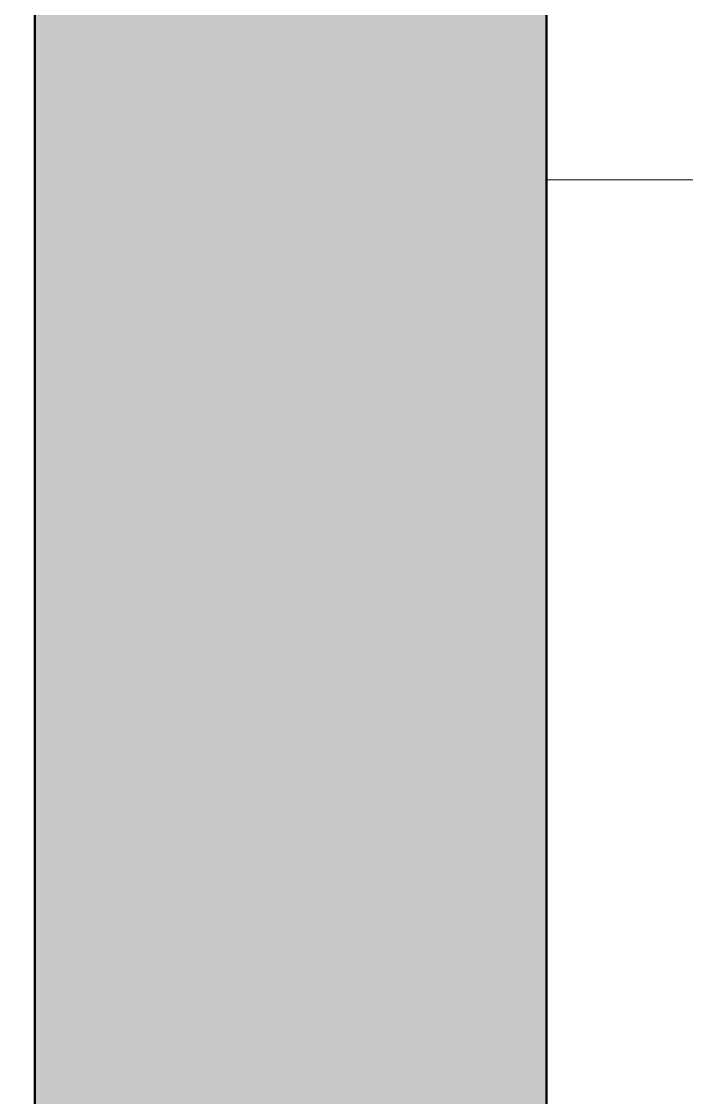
# Model space of a CAD drawing. Extents: x -14.2 to 52.3, y 2.5 to 90.9.
# Drawn here: x 28.342 to 28.862, y 20.151 to 20.993 of the extents above; entities that cross this region are included whole.
import ezdxf

# ---------------------------------------------------------------- set-up
doc = ezdxf.new("R2010")
doc.units = 0
doc.layers.add('limpo_PINI-PSG-PE-0102-LAZ-R00$0$A-WALL', color=1, linetype='Continuous', lineweight=5)
doc.layers.add('limpo_PINI-PSG-PE-0102-LAZ-R00$0$S-COLS', color=52, linetype='Continuous', lineweight=5)
doc.layers.add('limpo_PINI-PSG-PE-0102-LAZ-R00$0$XR_ARQT', color=7, linetype='Continuous')
doc.layers.add('XR_ARQT', color=7, linetype='Continuous')

# ---------------------------------------------------------------- blocks, each defined once
blk = doc.blocks.new('limpo_PINI-PSG-PE-0102-LAZ-R00$0$PINI-EST-PE-1101-TQR-R20_rvt-1-5PPE_008_LAZER__P_A_0_09_')
at = {"layer": 'limpo_PINI-PSG-PE-0102-LAZ-R00$0$S-COLS'}
blk.add_hatch(color=8, dxfattribs=at).paths.add_polyline_path([(19950, -4034.98), (20350, -4034.98), (20350, 2435.02), (18850, 2435.02), (18850, 2035.02), (19950, 2035.02), (19950, -2557.46)])
at = {"layer": 'limpo_PINI-PSG-PE-0102-LAZ-R00$0$S-COLS', "color": 7, "lineweight": 50}
for p, q in [((20350, -4034.98), (20350, 2435.02)), ((19950, 2035.02), (19950, -4034.98))]:
    blk.add_line(p, q, dxfattribs=at)
blk = doc.blocks.new('limpo_PINI-PSG-PE-0102-LAZ-R00$0$A$C745163c0')
at = {"layer": 'limpo_PINI-PSG-PE-0102-LAZ-R00$0$A-WALL', "color": 170, "lineweight": 40}
for p, q in [((14670, 4950), (14670, -1520.12)), ((14270, -6250), (14270, 4550.02))]:
    blk.add_line(p, q, dxfattribs=at)
at = {"layer": 'limpo_PINI-PSG-PE-0102-LAZ-R00$0$A-WALL', "color": 50}
blk.add_line((14825, -740.13), (14670, -740.13), dxfattribs=at)
at = {"lineweight": 5}
blk.add_blockref('limpo_PINI-PSG-PE-0102-LAZ-R00$0$PINI-EST-PE-1101-TQR-R20_rvt-1-5PPE_008_LAZER__P_A_0_09_', (-5680, 2515), dxfattribs=at)
blk = doc.blocks.new('limpo_PINI-PSG-PE-0102-LAZ-R00')
at = {"layer": 'limpo_PINI-PSG-PE-0102-LAZ-R00$0$XR_ARQT', "xscale": 0.001000000000038553, "yscale": 0.001000000000038553, "zscale": 0.001000000000038553}
blk.add_blockref('limpo_PINI-PSG-PE-0102-LAZ-R00$0$A$C745163c0', (14.12396, 21.59203), dxfattribs=at)

msp = doc.modelspace()

# ---------------------------------------------------------------- block references
at = {"layer": 'XR_ARQT'}
msp.add_blockref('limpo_PINI-PSG-PE-0102-LAZ-R00', (-0.04177, 0.01702), dxfattribs=at)

doc.saveas('drawing.dxf')
